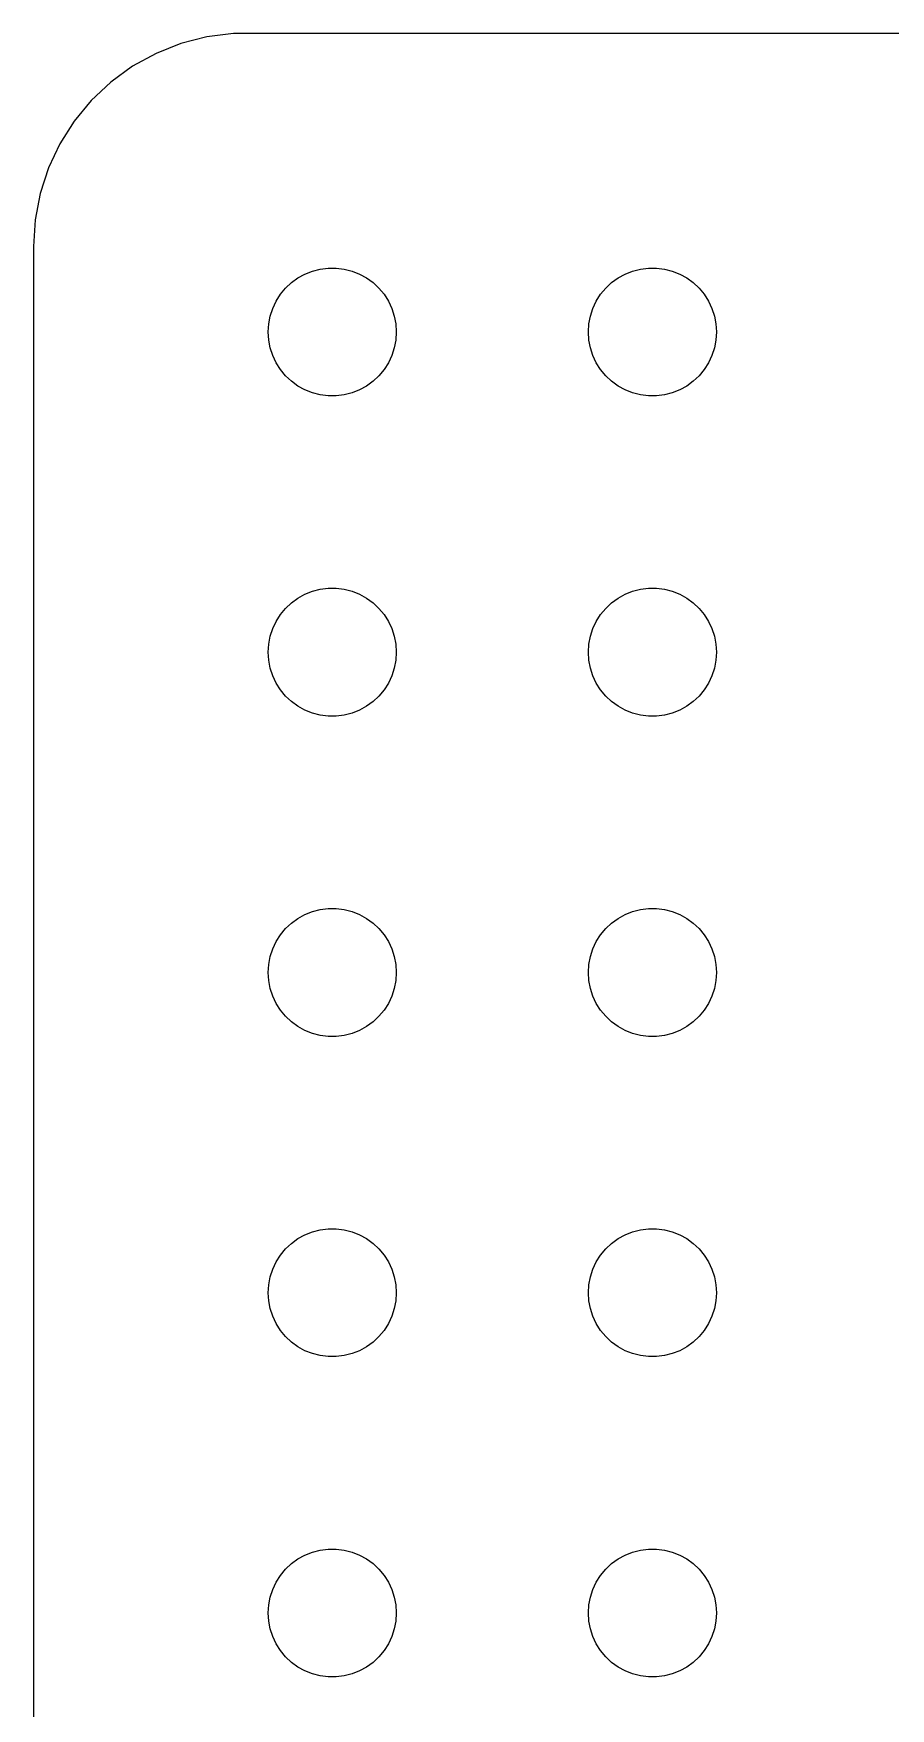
# Model space of a CAD drawing. Header units: metres. Extents: x -172 to 172, y -37 to 37.
# Drawn here: x -172 to -151.92, y -2.24 to 36.99 of the extents above; entities that cross this region are included whole.
import ezdxf

# ---------------------------------------------------------------- set-up
doc = ezdxf.new("R2010")
doc.units = ezdxf.units.M

msp = doc.modelspace()

# ---------------------------------------------------------------- linework, layer by layer
for p, q in [((-167.937, 36.9114), (-168.545, 36.7553)), ((-167.314, 36.9901), (-167.937, 36.9114)), ((167.314, 36.9901), (-167.314, 36.9901)), ((-169.129, 36.5241), (-169.679, 36.2216)), ((-168.545, 36.7553), (-169.129, 36.5241)), ((-169.679, 36.2216), (-170.187, 35.8526)), ((-170.187, 35.8526), (-170.645, 35.4227)), ((-170.645, 35.4227), (-171.045, 34.9389)), ((-171.045, 34.9389), (-171.382, 34.4088)), ((-171.382, 34.4088), (-171.649, 33.8406)), ((-171.649, 33.8406), (-171.843, 33.2434)), ((-171.843, 33.2434), (-171.961, 32.6267)), ((-171.961, 32.6267), (-172, 32)), ((-172, 32), (-172, -32)), ((-165.639, 31.3572), (-165.464, 31.4266)), ((-165.464, 31.4266), (-165.281, 31.4734)), ((-165.281, 31.4734), (-165.094, 31.497)), ((-165.094, 31.497), (-164.906, 31.497)), ((-164.906, 31.497), (-164.719, 31.4734)), ((-164.719, 31.4734), (-164.536, 31.4266)), ((-164.536, 31.4266), (-164.361, 31.3572)), ((-158.139, 31.3572), (-157.964, 31.4266)), ((-157.964, 31.4266), (-157.781, 31.4734)), ((-157.781, 31.4734), (-157.594, 31.497)), ((-157.594, 31.497), (-157.406, 31.497)), ((-157.406, 31.497), (-157.219, 31.4734)), ((-157.219, 31.4734), (-157.036, 31.4266)), ((-157.036, 31.4266), (-156.861, 31.3572)), ((-166.214, 30.8817), (-166.093, 31.0268)), ((-166.093, 31.0268), (-165.956, 31.1558)), ((-165.956, 31.1558), (-165.804, 31.2665)), ((-165.804, 31.2665), (-165.639, 31.3572)), ((-164.361, 31.3572), (-164.196, 31.2665)), ((-164.196, 31.2665), (-164.044, 31.1558)), ((-164.044, 31.1558), (-163.907, 31.0268)), ((-163.907, 31.0268), (-163.786, 30.8817)), ((-158.714, 30.8817), (-158.593, 31.0268)), ((-158.593, 31.0268), (-158.456, 31.1558)), ((-158.456, 31.1558), (-158.304, 31.2665)), ((-158.304, 31.2665), (-158.139, 31.3572)), ((-156.861, 31.3572), (-156.696, 31.2665)), ((-156.696, 31.2665), (-156.544, 31.1558)), ((-156.544, 31.1558), (-156.407, 31.0268)), ((-156.407, 31.0268), (-156.286, 30.8817)), ((-166.395, 30.5522), (-166.314, 30.7226)), ((-166.314, 30.7226), (-166.214, 30.8817)), ((-163.786, 30.8817), (-163.686, 30.7226)), ((-163.686, 30.7226), (-163.605, 30.5522)), ((-158.895, 30.5522), (-158.814, 30.7226)), ((-158.814, 30.7226), (-158.714, 30.8817)), ((-156.286, 30.8817), (-156.186, 30.7226)), ((-156.186, 30.7226), (-156.105, 30.5522)), ((-166.488, 30.188), (-166.453, 30.373)), ((-166.453, 30.373), (-166.395, 30.5522)), ((-163.605, 30.5522), (-163.547, 30.373)), ((-163.547, 30.373), (-163.512, 30.188)), ((-158.988, 30.188), (-158.953, 30.373)), ((-158.953, 30.373), (-158.895, 30.5522)), ((-156.105, 30.5522), (-156.047, 30.373)), ((-156.047, 30.373), (-156.012, 30.188)), ((-166.5, 30), (-166.488, 30.188)), ((-166.488, 29.812), (-166.5, 30)), ((-163.512, 30.188), (-163.5, 30)), ((-163.5, 30), (-163.512, 29.812)), ((-159, 30), (-158.988, 30.188)), ((-158.988, 29.812), (-159, 30)), ((-156.012, 30.188), (-156, 30)), ((-156, 30), (-156.012, 29.812)), ((-166.453, 29.627), (-166.488, 29.812)), ((-166.395, 29.4478), (-166.453, 29.627)), ((-166.314, 29.2774), (-166.395, 29.4478)), ((-163.605, 29.4478), (-163.686, 29.2774)), ((-163.547, 29.627), (-163.605, 29.4478)), ((-163.512, 29.812), (-163.547, 29.627)), ((-158.953, 29.627), (-158.988, 29.812)), ((-158.895, 29.4478), (-158.953, 29.627)), ((-158.814, 29.2774), (-158.895, 29.4478)), ((-156.105, 29.4478), (-156.186, 29.2774)), ((-156.047, 29.627), (-156.105, 29.4478)), ((-156.012, 29.812), (-156.047, 29.627)), ((-166.214, 29.1183), (-166.314, 29.2774)), ((-166.093, 28.9732), (-166.214, 29.1183)), ((-163.786, 29.1183), (-163.907, 28.9732)), ((-163.686, 29.2774), (-163.786, 29.1183)), ((-158.714, 29.1183), (-158.814, 29.2774)), ((-158.593, 28.9732), (-158.714, 29.1183)), ((-156.286, 29.1183), (-156.407, 28.9732)), ((-156.186, 29.2774), (-156.286, 29.1183)), ((-165.956, 28.8442), (-166.093, 28.9732)), ((-165.804, 28.7335), (-165.956, 28.8442)), ((-165.639, 28.6427), (-165.804, 28.7335)), ((-165.464, 28.5734), (-165.639, 28.6427)), ((-164.361, 28.6427), (-164.536, 28.5734)), ((-164.196, 28.7335), (-164.361, 28.6427)), ((-164.044, 28.8442), (-164.196, 28.7335)), ((-163.907, 28.9732), (-164.044, 28.8442)), ((-158.456, 28.8442), (-158.593, 28.9732)), ((-158.304, 28.7335), (-158.456, 28.8442)), ((-158.139, 28.6427), (-158.304, 28.7335)), ((-157.964, 28.5734), (-158.139, 28.6427)), ((-156.861, 28.6427), (-157.036, 28.5734)), ((-156.696, 28.7335), (-156.861, 28.6427)), ((-156.544, 28.8442), (-156.696, 28.7335)), ((-156.407, 28.9732), (-156.544, 28.8442)), ((-165.281, 28.5266), (-165.464, 28.5734)), ((-165.094, 28.503), (-165.281, 28.5266)), ((-164.906, 28.503), (-165.094, 28.503)), ((-164.719, 28.5266), (-164.906, 28.503)), ((-164.536, 28.5734), (-164.719, 28.5266)), ((-157.781, 28.5266), (-157.964, 28.5734)), ((-157.594, 28.503), (-157.781, 28.5266)), ((-157.406, 28.503), (-157.594, 28.503)), ((-157.219, 28.5266), (-157.406, 28.503)), ((-157.036, 28.5734), (-157.219, 28.5266)), ((-165.464, 23.9266), (-165.281, 23.9734)), ((-165.281, 23.9734), (-165.094, 23.997)), ((-165.094, 23.997), (-164.906, 23.997)), ((-164.906, 23.997), (-164.719, 23.9734)), ((-164.719, 23.9734), (-164.536, 23.9266)), ((-157.964, 23.9266), (-157.781, 23.9734)), ((-157.781, 23.9734), (-157.594, 23.997)), ((-157.594, 23.997), (-157.406, 23.997)), ((-157.406, 23.997), (-157.219, 23.9734)), ((-157.219, 23.9734), (-157.036, 23.9266)), ((-166.093, 23.5268), (-165.956, 23.6558)), ((-165.956, 23.6558), (-165.804, 23.7665)), ((-165.804, 23.7665), (-165.639, 23.8572)), ((-165.639, 23.8572), (-165.464, 23.9266)), ((-164.536, 23.9266), (-164.361, 23.8572)), ((-164.361, 23.8572), (-164.196, 23.7665)), ((-164.196, 23.7665), (-164.044, 23.6558)), ((-164.044, 23.6558), (-163.907, 23.5268)), ((-158.593, 23.5268), (-158.456, 23.6558)), ((-158.456, 23.6558), (-158.304, 23.7665)), ((-158.304, 23.7665), (-158.139, 23.8572)), ((-158.139, 23.8572), (-157.964, 23.9266)), ((-157.036, 23.9266), (-156.861, 23.8572)), ((-156.861, 23.8572), (-156.696, 23.7665)), ((-156.696, 23.7665), (-156.544, 23.6558)), ((-156.544, 23.6558), (-156.407, 23.5268)), ((-166.395, 23.0522), (-166.314, 23.2226)), ((-166.314, 23.2226), (-166.214, 23.3817)), ((-166.214, 23.3817), (-166.093, 23.5268)), ((-163.907, 23.5268), (-163.786, 23.3817)), ((-163.786, 23.3817), (-163.686, 23.2226)), ((-163.686, 23.2226), (-163.605, 23.0522)), ((-158.895, 23.0522), (-158.814, 23.2226)), ((-158.814, 23.2226), (-158.714, 23.3817)), ((-158.714, 23.3817), (-158.593, 23.5268)), ((-156.407, 23.5268), (-156.286, 23.3817)), ((-156.286, 23.3817), (-156.186, 23.2226)), ((-156.186, 23.2226), (-156.105, 23.0522)), ((-166.488, 22.688), (-166.453, 22.873)), ((-166.453, 22.873), (-166.395, 23.0522)), ((-163.605, 23.0522), (-163.547, 22.873)), ((-163.547, 22.873), (-163.512, 22.688)), ((-158.988, 22.688), (-158.953, 22.873)), ((-158.953, 22.873), (-158.895, 23.0522)), ((-156.105, 23.0522), (-156.047, 22.873)), ((-156.047, 22.873), (-156.012, 22.688)), ((-166.5, 22.5), (-166.488, 22.688)), ((-166.488, 22.312), (-166.5, 22.5)), ((-163.512, 22.688), (-163.5, 22.5)), ((-163.5, 22.5), (-163.512, 22.312)), ((-159, 22.5), (-158.988, 22.688)), ((-158.988, 22.312), (-159, 22.5)), ((-156.012, 22.688), (-156, 22.5)), ((-156, 22.5), (-156.012, 22.312)), ((-166.453, 22.127), (-166.488, 22.312)), ((-166.395, 21.9478), (-166.453, 22.127)), ((-163.547, 22.127), (-163.605, 21.9478)), ((-163.512, 22.312), (-163.547, 22.127)), ((-158.953, 22.127), (-158.988, 22.312)), ((-158.895, 21.9478), (-158.953, 22.127)), ((-156.047, 22.127), (-156.105, 21.9478)), ((-156.012, 22.312), (-156.047, 22.127)), ((-166.314, 21.7774), (-166.395, 21.9478)), ((-166.214, 21.6183), (-166.314, 21.7774)), ((-166.093, 21.4732), (-166.214, 21.6183)), ((-163.786, 21.6183), (-163.907, 21.4732)), ((-163.686, 21.7774), (-163.786, 21.6183)), ((-163.605, 21.9478), (-163.686, 21.7774)), ((-158.814, 21.7774), (-158.895, 21.9478)), ((-158.714, 21.6183), (-158.814, 21.7774)), ((-158.593, 21.4732), (-158.714, 21.6183)), ((-156.286, 21.6183), (-156.407, 21.4732)), ((-156.186, 21.7774), (-156.286, 21.6183)), ((-156.105, 21.9478), (-156.186, 21.7774)), ((-165.956, 21.3442), (-166.093, 21.4732)), ((-165.804, 21.2335), (-165.956, 21.3442)), ((-165.639, 21.1427), (-165.804, 21.2335)), ((-164.196, 21.2335), (-164.361, 21.1427)), ((-164.044, 21.3442), (-164.196, 21.2335)), ((-163.907, 21.4732), (-164.044, 21.3442)), ((-158.456, 21.3442), (-158.593, 21.4732)), ((-158.304, 21.2335), (-158.456, 21.3442)), ((-158.139, 21.1427), (-158.304, 21.2335)), ((-156.696, 21.2335), (-156.861, 21.1427)), ((-156.544, 21.3442), (-156.696, 21.2335)), ((-156.407, 21.4732), (-156.544, 21.3442)), ((-165.464, 21.0734), (-165.639, 21.1427)), ((-165.281, 21.0266), (-165.464, 21.0734)), ((-165.094, 21.003), (-165.281, 21.0266)), ((-164.906, 21.003), (-165.094, 21.003)), ((-164.719, 21.0266), (-164.906, 21.003)), ((-164.536, 21.0734), (-164.719, 21.0266)), ((-164.361, 21.1427), (-164.536, 21.0734)), ((-157.964, 21.0734), (-158.139, 21.1427)), ((-157.781, 21.0266), (-157.964, 21.0734)), ((-157.594, 21.003), (-157.781, 21.0266)), ((-157.406, 21.003), (-157.594, 21.003)), ((-157.219, 21.0266), (-157.406, 21.003)), ((-157.036, 21.0734), (-157.219, 21.0266)), ((-156.861, 21.1427), (-157.036, 21.0734)), ((-165.281, 16.4734), (-165.094, 16.497)), ((-165.094, 16.497), (-164.906, 16.497)), ((-164.906, 16.497), (-164.719, 16.4734)), ((-157.781, 16.4734), (-157.594, 16.497)), ((-157.594, 16.497), (-157.406, 16.497)), ((-157.406, 16.497), (-157.219, 16.4734)), ((-166.093, 16.0268), (-165.956, 16.1558)), ((-165.956, 16.1558), (-165.804, 16.2665)), ((-165.804, 16.2665), (-165.639, 16.3572)), ((-165.639, 16.3572), (-165.464, 16.4266)), ((-165.464, 16.4266), (-165.281, 16.4734)), ((-164.719, 16.4734), (-164.536, 16.4266)), ((-164.536, 16.4266), (-164.361, 16.3572)), ((-164.361, 16.3572), (-164.196, 16.2665)), ((-164.196, 16.2665), (-164.044, 16.1558)), ((-164.044, 16.1558), (-163.907, 16.0268)), ((-158.593, 16.0268), (-158.456, 16.1558)), ((-158.456, 16.1558), (-158.304, 16.2665)), ((-158.304, 16.2665), (-158.139, 16.3572)), ((-158.139, 16.3572), (-157.964, 16.4266)), ((-157.964, 16.4266), (-157.781, 16.4734)), ((-157.219, 16.4734), (-157.036, 16.4266)), ((-157.036, 16.4266), (-156.861, 16.3572)), ((-156.861, 16.3572), (-156.696, 16.2665)), ((-156.696, 16.2665), (-156.544, 16.1558)), ((-156.544, 16.1558), (-156.407, 16.0268)), ((-166.395, 15.5522), (-166.314, 15.7226)), ((-166.314, 15.7226), (-166.214, 15.8817)), ((-166.214, 15.8817), (-166.093, 16.0268)), ((-163.907, 16.0268), (-163.786, 15.8817)), ((-163.786, 15.8817), (-163.686, 15.7226)), ((-163.686, 15.7226), (-163.605, 15.5522)), ((-158.895, 15.5522), (-158.814, 15.7226)), ((-158.814, 15.7226), (-158.714, 15.8817)), ((-158.714, 15.8817), (-158.593, 16.0268)), ((-156.407, 16.0268), (-156.286, 15.8817)), ((-156.286, 15.8817), (-156.186, 15.7226)), ((-156.186, 15.7226), (-156.105, 15.5522)), ((-166.488, 15.188), (-166.453, 15.373)), ((-166.453, 15.373), (-166.395, 15.5522)), ((-163.605, 15.5522), (-163.547, 15.373)), ((-163.547, 15.373), (-163.512, 15.188)), ((-158.988, 15.188), (-158.953, 15.373)), ((-158.953, 15.373), (-158.895, 15.5522)), ((-156.105, 15.5522), (-156.047, 15.373)), ((-156.047, 15.373), (-156.012, 15.188)), ((-166.5, 15), (-166.488, 15.188)), ((-166.488, 14.812), (-166.5, 15)), ((-163.512, 15.188), (-163.5, 15)), ((-163.5, 15), (-163.512, 14.812)), ((-159, 15), (-158.988, 15.188)), ((-158.988, 14.812), (-159, 15)), ((-156.012, 15.188), (-156, 15)), ((-156, 15), (-156.012, 14.812)), ((-166.453, 14.627), (-166.488, 14.812)), ((-166.395, 14.4478), (-166.453, 14.627)), ((-163.547, 14.627), (-163.605, 14.4478)), ((-163.512, 14.812), (-163.547, 14.627)), ((-158.953, 14.627), (-158.988, 14.812)), ((-158.895, 14.4478), (-158.953, 14.627)), ((-156.047, 14.627), (-156.105, 14.4478)), ((-156.012, 14.812), (-156.047, 14.627)), ((-166.314, 14.2774), (-166.395, 14.4478)), ((-166.214, 14.1183), (-166.314, 14.2774)), ((-163.686, 14.2774), (-163.786, 14.1183)), ((-163.605, 14.4478), (-163.686, 14.2774)), ((-158.814, 14.2774), (-158.895, 14.4478)), ((-158.714, 14.1183), (-158.814, 14.2774)), ((-156.186, 14.2774), (-156.286, 14.1183)), ((-156.105, 14.4478), (-156.186, 14.2774)), ((-166.093, 13.9732), (-166.214, 14.1183)), ((-165.956, 13.8442), (-166.093, 13.9732)), ((-165.804, 13.7335), (-165.956, 13.8442)), ((-165.639, 13.6427), (-165.804, 13.7335)), ((-164.196, 13.7335), (-164.361, 13.6427)), ((-164.044, 13.8442), (-164.196, 13.7335)), ((-163.907, 13.9732), (-164.044, 13.8442)), ((-163.786, 14.1183), (-163.907, 13.9732)), ((-158.593, 13.9732), (-158.714, 14.1183)), ((-158.456, 13.8442), (-158.593, 13.9732)), ((-158.304, 13.7335), (-158.456, 13.8442)), ((-158.139, 13.6427), (-158.304, 13.7335)), ((-156.696, 13.7335), (-156.861, 13.6427)), ((-156.544, 13.8442), (-156.696, 13.7335)), ((-156.407, 13.9732), (-156.544, 13.8442)), ((-156.286, 14.1183), (-156.407, 13.9732)), ((-165.464, 13.5734), (-165.639, 13.6427)), ((-165.281, 13.5266), (-165.464, 13.5734)), ((-165.094, 13.5029), (-165.281, 13.5266)), ((-164.906, 13.5029), (-165.094, 13.5029)), ((-164.719, 13.5266), (-164.906, 13.5029)), ((-164.536, 13.5734), (-164.719, 13.5266)), ((-164.361, 13.6427), (-164.536, 13.5734)), ((-157.964, 13.5734), (-158.139, 13.6427)), ((-157.781, 13.5266), (-157.964, 13.5734)), ((-157.594, 13.5029), (-157.781, 13.5266)), ((-157.406, 13.5029), (-157.594, 13.5029)), ((-157.219, 13.5266), (-157.406, 13.5029)), ((-157.036, 13.5734), (-157.219, 13.5266)), ((-156.861, 13.6427), (-157.036, 13.5734)), ((-166.093, 8.52681), (-165.956, 8.65576)), ((-165.956, 8.65576), (-165.804, 8.76648)), ((-165.804, 8.76648), (-165.639, 8.85724)), ((-165.639, 8.85724), (-165.464, 8.92657)), ((-165.464, 8.92657), (-165.281, 8.97342)), ((-165.281, 8.97342), (-165.094, 8.99704)), ((-165.094, 8.99704), (-164.906, 8.99704)), ((-164.906, 8.99704), (-164.719, 8.97342)), ((-164.719, 8.97342), (-164.536, 8.92657)), ((-164.536, 8.92657), (-164.361, 8.85724)), ((-164.361, 8.85724), (-164.196, 8.76648)), ((-164.196, 8.76648), (-164.044, 8.65576)), ((-164.044, 8.65576), (-163.907, 8.52681)), ((-158.593, 8.52681), (-158.456, 8.65576)), ((-158.456, 8.65576), (-158.304, 8.76648)), ((-158.304, 8.76648), (-158.139, 8.85724)), ((-158.139, 8.85724), (-157.964, 8.92657)), ((-157.964, 8.92657), (-157.781, 8.97342)), ((-157.781, 8.97342), (-157.594, 8.99704)), ((-157.594, 8.99704), (-157.406, 8.99704)), ((-157.406, 8.99704), (-157.219, 8.97342)), ((-157.219, 8.97342), (-157.036, 8.92657)), ((-157.036, 8.92657), (-156.861, 8.85724)), ((-156.861, 8.85724), (-156.696, 8.76648)), ((-156.696, 8.76648), (-156.544, 8.65576)), ((-156.544, 8.65576), (-156.407, 8.52681)), ((-166.314, 8.22263), (-166.214, 8.38167)), ((-166.214, 8.38167), (-166.093, 8.52681)), ((-163.907, 8.52681), (-163.786, 8.38167)), ((-163.786, 8.38167), (-163.686, 8.22263)), ((-158.814, 8.22263), (-158.714, 8.38167)), ((-158.714, 8.38167), (-158.593, 8.52681)), ((-156.407, 8.52681), (-156.286, 8.38167)), ((-156.286, 8.38167), (-156.186, 8.22263)), ((-166.488, 7.68799), (-166.453, 7.87303)), ((-166.453, 7.87303), (-166.395, 8.05219)), ((-166.395, 8.05219), (-166.314, 8.22263)), ((-163.686, 8.22263), (-163.605, 8.05219)), ((-163.605, 8.05219), (-163.547, 7.87303)), ((-163.547, 7.87303), (-163.512, 7.68799)), ((-158.988, 7.68799), (-158.953, 7.87303)), ((-158.953, 7.87303), (-158.895, 8.05219)), ((-158.895, 8.05219), (-158.814, 8.22263)), ((-156.186, 8.22263), (-156.105, 8.05219)), ((-156.105, 8.05219), (-156.047, 7.87303)), ((-156.047, 7.87303), (-156.012, 7.68799)), ((-166.5, 7.5), (-166.488, 7.68799)), ((-166.488, 7.312), (-166.5, 7.5)), ((-163.512, 7.68799), (-163.5, 7.5)), ((-163.5, 7.5), (-163.512, 7.312)), ((-159, 7.5), (-158.988, 7.68799)), ((-158.988, 7.312), (-159, 7.5)), ((-156.012, 7.68799), (-156, 7.5)), ((-156, 7.5), (-156.012, 7.312)), ((-166.453, 7.12695), (-166.488, 7.312)), ((-166.395, 6.9478), (-166.453, 7.12695)), ((-163.547, 7.12695), (-163.605, 6.9478)), ((-163.512, 7.312), (-163.547, 7.12695)), ((-158.953, 7.12695), (-158.988, 7.312)), ((-158.895, 6.9478), (-158.953, 7.12695)), ((-156.047, 7.12695), (-156.105, 6.9478)), ((-156.012, 7.312), (-156.047, 7.12695)), ((-166.314, 6.77736), (-166.395, 6.9478)), ((-166.214, 6.61832), (-166.314, 6.77736)), ((-163.686, 6.77736), (-163.786, 6.61832)), ((-163.605, 6.9478), (-163.686, 6.77736)), ((-158.814, 6.77736), (-158.895, 6.9478)), ((-158.714, 6.61832), (-158.814, 6.77736)), ((-156.186, 6.77736), (-156.286, 6.61832)), ((-156.105, 6.9478), (-156.186, 6.77736)), ((-166.093, 6.47318), (-166.214, 6.61832)), ((-165.956, 6.34422), (-166.093, 6.47318)), ((-165.804, 6.23351), (-165.956, 6.34422)), ((-164.044, 6.34422), (-164.196, 6.23351)), ((-163.907, 6.47318), (-164.044, 6.34422)), ((-163.786, 6.61832), (-163.907, 6.47318)), ((-158.593, 6.47318), (-158.714, 6.61832)), ((-158.456, 6.34422), (-158.593, 6.47318)), ((-158.304, 6.23351), (-158.456, 6.34422)), ((-156.544, 6.34422), (-156.696, 6.23351)), ((-156.407, 6.47318), (-156.544, 6.34422)), ((-156.286, 6.61832), (-156.407, 6.47318)), ((-165.639, 6.14275), (-165.804, 6.23351)), ((-165.464, 6.07341), (-165.639, 6.14275)), ((-165.281, 6.02657), (-165.464, 6.07341)), ((-165.094, 6.00294), (-165.281, 6.02657)), ((-164.906, 6.00294), (-165.094, 6.00294)), ((-164.719, 6.02657), (-164.906, 6.00294)), ((-164.536, 6.07341), (-164.719, 6.02657)), ((-164.361, 6.14275), (-164.536, 6.07341)), ((-164.196, 6.23351), (-164.361, 6.14275)), ((-158.139, 6.14275), (-158.304, 6.23351)), ((-157.964, 6.07341), (-158.139, 6.14275)), ((-157.781, 6.02657), (-157.964, 6.07341)), ((-157.594, 6.00294), (-157.781, 6.02657)), ((-157.406, 6.00294), (-157.594, 6.00294)), ((-157.219, 6.02657), (-157.406, 6.00294)), ((-157.036, 6.07341), (-157.219, 6.02657)), ((-156.861, 6.14275), (-157.036, 6.07341)), ((-156.696, 6.23351), (-156.861, 6.14275)), ((-165.956, 1.15576), (-165.804, 1.26648)), ((-165.804, 1.26648), (-165.639, 1.35724)), ((-165.639, 1.35724), (-165.464, 1.42657)), ((-165.464, 1.42657), (-165.281, 1.47342)), ((-165.281, 1.47342), (-165.094, 1.49704)), ((-165.094, 1.49704), (-164.906, 1.49704)), ((-164.906, 1.49704), (-164.719, 1.47342)), ((-164.719, 1.47342), (-164.536, 1.42657)), ((-164.536, 1.42657), (-164.361, 1.35724)), ((-164.361, 1.35724), (-164.196, 1.26648)), ((-164.196, 1.26648), (-164.044, 1.15576)), ((-158.456, 1.15576), (-158.304, 1.26648)), ((-158.304, 1.26648), (-158.139, 1.35724)), ((-158.139, 1.35724), (-157.964, 1.42657)), ((-157.964, 1.42657), (-157.781, 1.47342)), ((-157.781, 1.47342), (-157.594, 1.49704)), ((-157.594, 1.49704), (-157.406, 1.49704)), ((-157.406, 1.49704), (-157.219, 1.47342)), ((-157.219, 1.47342), (-157.036, 1.42657)), ((-157.036, 1.42657), (-156.861, 1.35724)), ((-156.861, 1.35724), (-156.696, 1.26648)), ((-156.696, 1.26648), (-156.544, 1.15576)), ((-166.314, 0.722626), (-166.214, 0.881668)), ((-166.214, 0.881668), (-166.093, 1.02681)), ((-166.093, 1.02681), (-165.956, 1.15576)), ((-164.044, 1.15576), (-163.907, 1.02681)), ((-163.907, 1.02681), (-163.786, 0.881668)), ((-163.786, 0.881668), (-163.686, 0.722626)), ((-158.814, 0.722626), (-158.714, 0.881668)), ((-158.714, 0.881668), (-158.593, 1.02681)), ((-158.593, 1.02681), (-158.456, 1.15576)), ((-156.544, 1.15576), (-156.407, 1.02681)), ((-156.407, 1.02681), (-156.286, 0.881668)), ((-156.286, 0.881668), (-156.186, 0.722626)), ((-166.453, 0.373032), (-166.395, 0.552185)), ((-166.395, 0.552185), (-166.314, 0.722626)), ((-163.686, 0.722626), (-163.605, 0.552185)), ((-163.605, 0.552185), (-163.547, 0.373032)), ((-158.953, 0.373032), (-158.895, 0.552185)), ((-158.895, 0.552185), (-158.814, 0.722626)), ((-156.186, 0.722626), (-156.105, 0.552185)), ((-156.105, 0.552185), (-156.047, 0.373032)), ((-166.5, 0), (-166.488, 0.187988)), ((-166.488, -0.187988), (-166.5, 0)), ((-166.488, 0.187988), (-166.453, 0.373032)), ((-163.547, 0.373032), (-163.512, 0.187988)), ((-163.512, 0.187988), (-163.5, 0)), ((-163.5, 0), (-163.512, -0.187988)), ((-159, 0), (-158.988, 0.187988)), ((-158.988, -0.187988), (-159, 0)), ((-158.988, 0.187988), (-158.953, 0.373032)), ((-156.047, 0.373032), (-156.012, 0.187988)), ((-156.012, 0.187988), (-156, 0)), ((-156, 0), (-156.012, -0.187988)), ((-166.453, -0.373032), (-166.488, -0.187988)), ((-166.395, -0.552185), (-166.453, -0.373032)), ((-163.547, -0.373032), (-163.605, -0.552185)), ((-163.512, -0.187988), (-163.547, -0.373032)), ((-158.953, -0.373032), (-158.988, -0.187988)), ((-158.895, -0.552185), (-158.953, -0.373032)), ((-156.047, -0.373032), (-156.105, -0.552185)), ((-156.012, -0.187988), (-156.047, -0.373032)), ((-166.314, -0.722626), (-166.395, -0.552185)), ((-166.214, -0.881668), (-166.314, -0.722626)), ((-163.686, -0.722626), (-163.786, -0.881668)), ((-163.605, -0.552185), (-163.686, -0.722626)), ((-158.814, -0.722626), (-158.895, -0.552185)), ((-158.714, -0.881668), (-158.814, -0.722626)), ((-156.186, -0.722626), (-156.286, -0.881668)), ((-156.105, -0.552185), (-156.186, -0.722626)), ((-166.093, -1.02681), (-166.214, -0.881668)), ((-165.956, -1.15576), (-166.093, -1.02681)), ((-165.804, -1.26648), (-165.956, -1.15576)), ((-164.044, -1.15576), (-164.196, -1.26648)), ((-163.907, -1.02681), (-164.044, -1.15576)), ((-163.786, -0.881668), (-163.907, -1.02681)), ((-158.593, -1.02681), (-158.714, -0.881668)), ((-158.456, -1.15576), (-158.593, -1.02681)), ((-158.304, -1.26648), (-158.456, -1.15576)), ((-156.544, -1.15576), (-156.696, -1.26648)), ((-156.407, -1.02681), (-156.544, -1.15576)), ((-156.286, -0.881668), (-156.407, -1.02681)), ((-165.639, -1.35724), (-165.804, -1.26648)), ((-165.464, -1.42657), (-165.639, -1.35724)), ((-165.281, -1.47342), (-165.464, -1.42657)), ((-165.094, -1.49704), (-165.281, -1.47342)), ((-164.906, -1.49704), (-165.094, -1.49704)), ((-164.719, -1.47342), (-164.906, -1.49704)), ((-164.536, -1.42657), (-164.719, -1.47342)), ((-164.361, -1.35724), (-164.536, -1.42657)), ((-164.196, -1.26648), (-164.361, -1.35724)), ((-158.139, -1.35724), (-158.304, -1.26648)), ((-157.964, -1.42657), (-158.139, -1.35724)), ((-157.781, -1.47342), (-157.964, -1.42657)), ((-157.594, -1.49704), (-157.781, -1.47342)), ((-157.406, -1.49704), (-157.594, -1.49704)), ((-157.219, -1.47342), (-157.406, -1.49704)), ((-157.036, -1.42657), (-157.219, -1.47342)), ((-156.861, -1.35724), (-157.036, -1.42657)), ((-156.696, -1.26648), (-156.861, -1.35724))]:
    msp.add_line(p, q)

doc.saveas('drawing.dxf')
